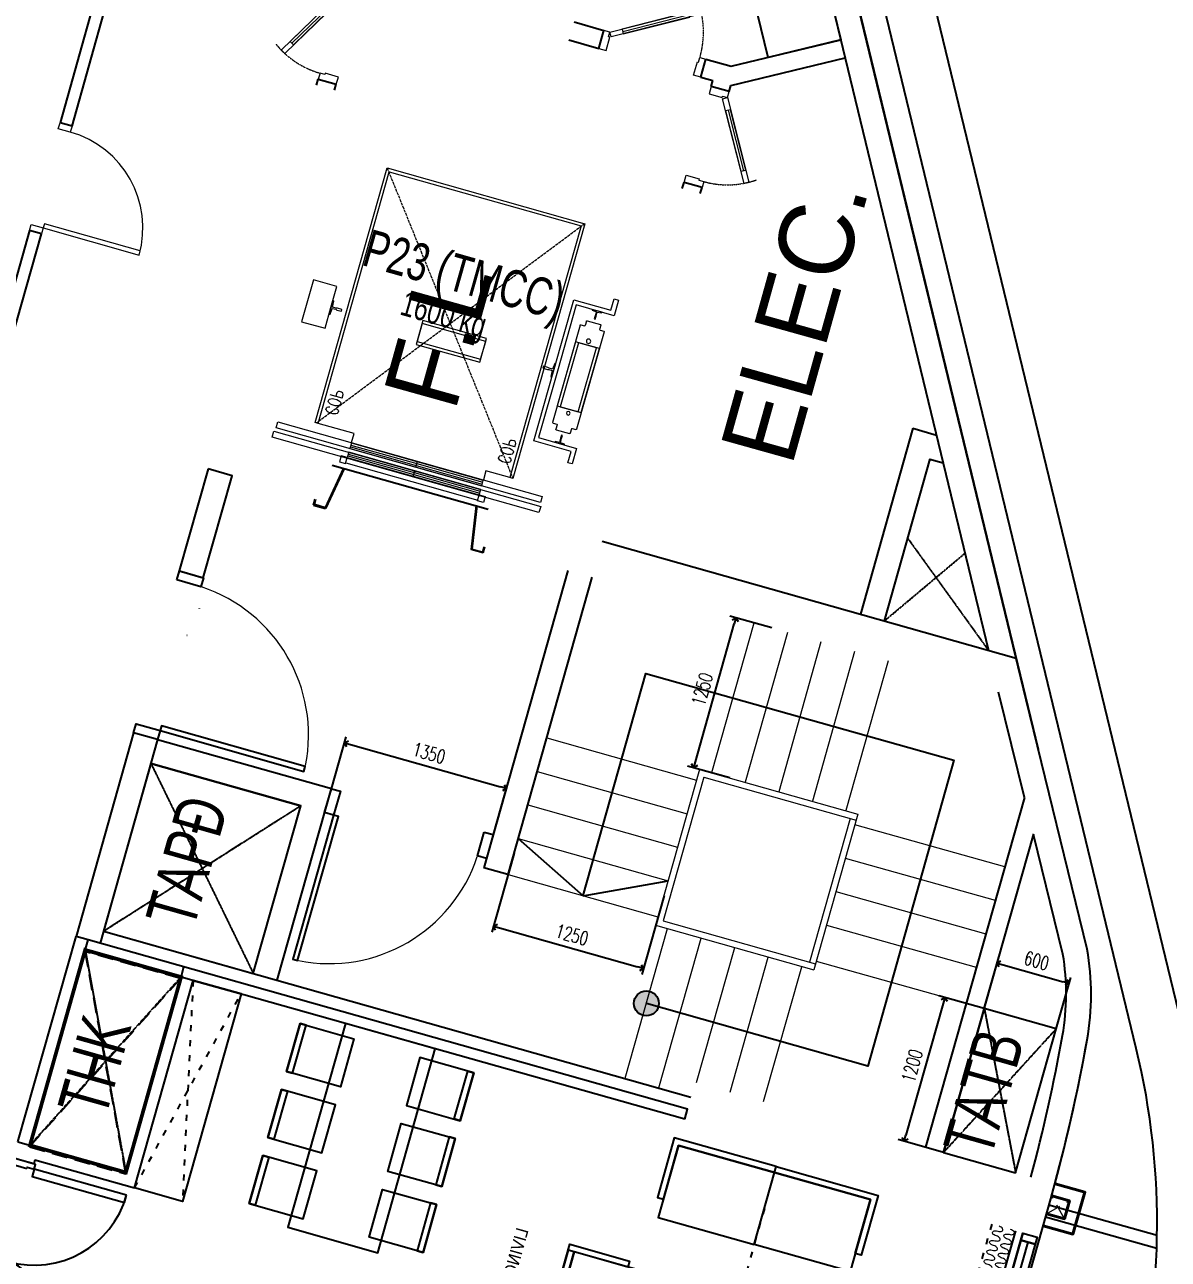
# Model space of a CAD drawing. Header units: millimetres. Extents: x -361679452 to 361242511, y -278557090 to 278849308.
# Drawn here: x -36182 to -27003, y 131631 to 141541 of the extents above; entities that cross this region are included whole.
import ezdxf
from ezdxf.enums import TextEntityAlignment as Align

# ---------------------------------------------------------------- set-up
doc = ezdxf.new("R2010")
doc.units = ezdxf.units.MM
doc.header["$MEASUREMENT"] = 0
for name, pattern in [('ACAD_ISO03W100', [30, 12, -18]), ('HIDDEN', [0.375, 0.25, -0.125]), ('Xref_NT1+NT2_MBDV Cot vach_220729$0$ACAD_ISO02W100', [15, 12, -3]), ('Xref_ST_MBDV Cot vach 30.7.2022$0$HIDDEN', [0.375, 0.25, -0.125])]:
    doc.linetypes.add(name, pattern=pattern)
for name, color, linetype in [('1VinaPVC-Text', 9, 'Continuous'), ('220403_HDN_Penthouse Plan$0$A-_FURN----_E-_N', 251, 'Continuous'), ('A-_FURN----_E-_N', 251, 'Continuous'), ('A-ANNO-ROOM', 50, 'Continuous'), ('A-CORE-OTLN', 160, 'Continuous'), ('A-FLOR-STRS', 1, 'Continuous'), ('A-FLOR-STRS-ARROW', 8, 'Continuous'), ('A-WALL-FNSH', 11, 'Continuous'), ('A-WALL-PATT', 251, 'Continuous'), ('IDEA - dim', 251, 'Continuous'), ('KT-Khuat', 9, 'HIDDEN'), ('KT-Net manh', 139, 'Continuous'), ('KT-Tuong', 1, 'Continuous'), ('Xref_NT1+NT2_MBDV Cot vach_220729$0$ccu12-Thay', 7, 'Continuous'), ('Xref_NT1+NT2_MBDV Cot vach_220729$0$KT-Net manh', 139, 'Continuous'), ('Xref_NT1+NT2_MBDV Cot vach_220729$0$KT-Text', 7, 'Continuous'), ('Xref_ST_MBDV Cot vach 30.7.2022$0$KT-Khuat', 9, 'Xref_ST_MBDV Cot vach 30.7.2022$0$HIDDEN'), ('Xref_ST_MBDV Cot vach 30.7.2022$0$KT-Thay', 7, 'Continuous')]:
    doc.layers.add(name, color=color, linetype=linetype)
for name, color, linetype, lineweight in [('A-DOOR', 1, 'Continuous', 9), ('CIC36 net manh', 8, 'Continuous', 9), ('CUA', 37, 'Continuous', 13), ('KT-lomo nuoc', 3, 'HIDDEN', 5), ('KT-Net cat', 1, 'Continuous', 40), ('KT-Net cua', 87, 'Continuous', 9), ('SPE-MEP-HVAC', 140, 'Continuous', 0), ('Xref_NT1+NT2_MBDV Cot vach_220729$0$KT-Noi that', 36, 'Continuous', 9)]:
    doc.layers.add(name, color=color, linetype=linetype, lineweight=lineweight)
doc.styles.add('220126_HDN_HBA typical plan$0$211210_HDN_HBA_TYPICAL PLAN CORE OPT 1$0$HBA-Text', font='GOTHIC.TTF')
doc.styles.add('Tahoma', font='tahoma.ttf')
doc.styles.add('Xref_NT1+NT2_MBDV Cot vach_220729$0$Arial', font='arial.ttf', dxfattribs={"width": 0.7})
doc.styles.add('Xref_NT1+NT2_MBDV Cot vach_220729$0$ROMANS', font='ROMANS.SHX')
doc.styles.add('Xref_NT1+NT2_MBDV Cot vach_220729$0$xref.N.Cot vach tang N2$0$DIM', font='vnsimli.shx', dxfattribs={"width": 0.7})
doc.dimstyles.new('Xref_NT1+NT2_MBDV Cot vach_220729$0$xref.N.Cot vach tang N2$0$CCU 1-100 A1', dxfattribs={"dimscale": 100, "dimtxt": 2.2, "dimasz": 1, "dimexe": 1, "dimexo": 0, "dimgap": 1, "dimtad": 1, "dimdec": 0, "dimdsep": 46, "dimtxsty": 'Xref_NT1+NT2_MBDV Cot vach_220729$0$xref.N.Cot vach tang N2$0$DIM', "dimblk1": 'Xref_NT1+NT2_MBDV Cot vach_220729$0$xref.N.Cot vach tang N2$0$_ARCHTICK', "dimblk2": 'Xref_NT1+NT2_MBDV Cot vach_220729$0$xref.N.Cot vach tang N2$0$_ARCHTICK', "dimsah": 1, "dimcen": 0, "dimdle": 1, "dimclrd": 256, "dimclre": 256, "dimclrt": 31, "dimadec": 0, "dimazin": 0, "dimtfac": 1, "dimtdec": 0, "dimtix": 1, "dimtmove": 2, "dimatfit": 3, "dimldrblk": 'Xref_NT1+NT2_MBDV Cot vach_220729$0$xref.N.Cot vach tang N2$0$_ARCHTICK', "dimfxl": 8, "dimtolj": 1, "dimarcsym": 0})

# ---------------------------------------------------------------- blocks, each defined once
blk = doc.blocks.new('Xref_NT1+NT2_MBDV Cot vach_220729$0$TMCC')
at = {"layer": 'Xref_NT1+NT2_MBDV Cot vach_220729$0$KT-Noi that', "linetype": 'Continuous', "ltscale": 2}
for p, q in [((-1938.3, -164.7, 0), (-1932.3, -167.2, 0)), ((-1938.3, -247.2, 0), (-1938.3, -164.7, 0)), ((-1932.3, -167.2, 0), (-1930.1, -202.2, 0)), ((-1839.3, -261.4, 0), (-1839.3, -150.6, 0)), ((-1798.8, -146, 0), (-1834.7, -146, 0)), ((-1794.2, -141.4, 0), (-1794.2, -110.6, 0)), ((-978.4, -106, 0), (-1789.6, -106, 0)), ((-1652, -306, 0), (-1652, -106, 0)), ((-1652, -106, 0), (-1118, -106, 0)), ((-1652, -281, 0), (-1652, -131, 0)), ((-1652, -131, 0), (-1118, -131, 0)), ((-1118, -106, 0), (-1118, -306, 0)), ((-1118, -131, 0), (-1118, -281, 0)), ((-973.8, -141.4, 0), (-973.8, -110.6, 0)), ((-933.9, -146, 0), (-969.2, -146, 0)), ((-929.3, -261.4, 0), (-929.3, -150.6, 0)), ((-840, -202.2, 0), (-837.8, -167.2, 0)), ((-837.8, -167.2, 0), (-831.8, -164.7, 0)), ((-831.8, -164.7, 0), (-831.8, -247.2, 0)), ((-2515, -215, 0), (-2515, -2440, 0)), ((-2465, -215, 0), (-2515, -215, 0)), ((-2465, -2440, 0), (-2465, -215, 0)), ((-1932.3, -244.7, 0), (-1938.3, -247.2, 0)), ((-1930.1, -209.7, 0), (-1932.3, -244.7, 0)), ((-1930.1, -202.2, 0), (-1905.4, -202.2, 0)), ((-1905.4, -209.7, 0), (-1930.1, -209.7, 0)), ((-1905.4, -202.2, 0), (-1895.4, -202, 0)), ((-1895.4, -210.5, 0), (-1905.4, -209.7, 0)), ((-1895.4, -202, 0), (-1870, -201.5, 0)), ((-1870, -210.5, 0), (-1895.4, -210.5, 0)), ((-1870, -201.5, 0), (-1870, -210.5, 0)), ((-1798.8, -266, 0), (-1834.7, -266, 0)), ((-1794.2, -301.4, 0), (-1794.2, -270.6, 0)), ((-1118, -281, 0), (-1652, -281, 0)), ((-973.8, -301.4, 0), (-973.8, -270.6, 0)), ((-933.9, -266, 0), (-969.2, -266, 0)), ((-900, -210.5, 0), (-900, -201.5, 0)), ((-900, -201.5, 0), (-874.6, -201.5, 0)), ((-874.6, -210, 0), (-900, -210.5, 0)), ((-874.6, -201.5, 0), (-864.6, -202.2, 0)), ((-864.6, -209.7, 0), (-874.6, -210, 0)), ((-864.6, -202.2, 0), (-840, -202.2, 0)), ((-840, -209.7, 0), (-864.6, -209.7, 0)), ((-837.8, -244.7, 0), (-840, -209.7, 0)), ((-831.8, -247.2, 0), (-837.8, -244.7, 0)), ((-978.4, -306, 0), (-1789.6, -306, 0)), ((-1118, -306, 0), (-1652, -306, 0)), ((-185, -490, 0), (-2310, -490, 0)), ((-2310, -490, 0), (-2310, -515, 0)), ((-1439.5, -419, 0), (-1442, -411, 0)), ((-1442, -411, 0), (-1328, -411, 0)), ((-1390, -423, 0), (-1439.5, -419, 0)), ((-1393, -462, 0), (-1390, -452, 0)), ((-1393, -500, 0), (-1393, -462, 0)), ((-1390, -452, 0), (-1390, -423, 0)), ((-1330.5, -419, 0), (-1380, -423, 0)), ((-1380, -423, 0), (-1380, -452, 0)), ((-1380, -452, 0), (-1377, -462, 0)), ((-1377, -462, 0), (-1377, -500, 0)), ((-1328, -411, 0), (-1330.5, -419, 0)), ((-185, -2140, 0), (-185, -490, 0)), ((-210, -515, 0), (-2310, -515, 0)), ((-2310, -515, 0), (-2310, -715, 0)), ((-1377, -500, 0), (-1393, -500, 0)), ((-210, -2115, 0), (-210, -515, 0)), ((-2510, -665, 0), (-2560, -665, 0)), ((-2560, -665, 0), (-2560, -715, 0)), ((-2510, -715, 0), (-2510, -665, 0)), ((-2560, -715, 0), (-2510, -715, 0)), ((-2555, -1815, 0), (-2555, -715, 0)), ((-2310, -715, 0), (-2385, -715, 0)), ((-1485, -1000, 0), (-1285, -1000, 0)), ((-1485, -1530, 0), (-1485, -1000, 0)), ((-1460, -1000, 0), (-1310, -1000, 0)), ((-1460, -1530, 0), (-1460, -1000, 0)), ((-1310, -1000, 0), (-1310, -1530, 0)), ((-1285, -1000, 0), (-1285, -1530, 0)), ((-1285, -1530, 0), (-1485, -1530, 0)), ((-1310, -1530, 0), (-1460, -1530, 0)), ((-2560, -1865, 0), (-2560, -1815, 0)), ((-2560, -1815, 0), (-2510, -1815, 0)), ((-2510, -1865, 0), (-2560, -1865, 0)), ((-2510, -1815, 0), (-2510, -1865, 0)), ((-2385, -1815, 0), (-2310, -1815, 0)), ((-2310, -1815, 0), (-2310, -2115, 0)), ((-2310, -2115, 0), (-210, -2115, 0)), ((-2310, -2115, 0), (-2310, -2140, 0)), ((-2310, -2140, 0), (-185, -2140, 0)), ((-1393, -2218, 0), (-1393, -2180, 0)), ((-1393, -2180, 0), (-1377, -2180, 0)), ((-1377, -2180, 0), (-1377, -2218, 0)), ((-1442, -2269, 0), (-1439.5, -2261, 0)), ((-1328, -2269, 0), (-1442, -2269, 0)), ((-1439.5, -2261, 0), (-1390, -2257, 0)), ((-1390, -2228, 0), (-1393, -2218, 0)), ((-1390, -2257, 0), (-1390, -2228, 0)), ((-1377, -2218, 0), (-1380, -2228, 0)), ((-1380, -2228, 0), (-1380, -2257, 0)), ((-1380, -2257, 0), (-1330.5, -2261, 0)), ((-1330.5, -2261, 0), (-1328, -2269, 0)), ((-2515, -2440, 0), (-2465, -2440, 0))]:
    blk.add_line(p, q, dxfattribs=at)
at = {"layer": 'Xref_NT1+NT2_MBDV Cot vach_220729$0$KT-Noi that', "linetype": 'Xref_NT1+NT2_MBDV Cot vach_220729$0$ACAD_ISO02W100', "ltscale": 2}
for p, q in [((-185, -490, 0), (-2310, -2127.5, 0)), ((-185, -2140, 0), (-2310, -490, 0))]:
    blk.add_line(p, q, dxfattribs=at)
at = {"layer": 'Xref_NT1+NT2_MBDV Cot vach_220729$0$KT-Noi that', "linetype": 'Continuous', "ltscale": 2, "elevation": 0}
for points in [[(-1385, -411), (-796.8, -411), (-796.8, -100), (-701.8, -100), (-701.8, -65), (-831.8, -65), (-831.8, -381), (-1385, -381), (-1938.3, -381), (-1938.3, -65), (-2068.3, -65), (-2068.3, -100), (-1973.3, -100), (-1973.3, -411), (-1385, -411)], [(-2385, -2430), (-2385, -225), (-2435, -225), (-2435, -2430)], [(-2510, -715), (-2465, -715), (-2465, -1265), (-2510, -1265)], [(-2435, -715), (-2390, -715), (-2390, -1265), (-2435, -1265)], [(-2510, -1265), (-2465, -1265), (-2465, -1815), (-2510, -1815)], [(-2435, -1265), (-2390, -1265), (-2390, -1815), (-2435, -1815)], [(-1385, -2269), (-1210, -2269), (-1210, -2465), (-1385, -2465), (-1560, -2465), (-1560, -2269), (-1385, -2269)]]:
    blk.add_lwpolyline(points, close=True, dxfattribs=at)
for points in [[(-2495, -1265), (-2495, -715)], [(-2480, -1265), (-2480, -715)], [(-2420, -1265), (-2420, -715)], [(-2405, -1265), (-2405, -715)], [(-2495, -1815), (-2495, -1265)], [(-2480, -1815), (-2480, -1265)], [(-2420, -1815), (-2420, -1265)], [(-2405, -1815), (-2405, -1265)]]:
    blk.add_lwpolyline(points, dxfattribs=at)
at = {"layer": 'Xref_NT1+NT2_MBDV Cot vach_220729$0$KT-Noi that', "linetype": 'Continuous', "ltscale": 2}
for centre, radius in [((-1685, -206, 0), 14.5), ((-1085, -206, 0), 17.5)]:
    blk.add_circle(centre, radius, dxfattribs=at)
for centre, start, end in [((-1834.7, -150.6, 0), 90, 180), ((-1798.8, -141.4, 0), 270, 0), ((-1789.6, -110.6, 0), 90, 180), ((-978.4, -110.6, 0), 0, 90), ((-969.2, -141.4, 0), 180, 270), ((-933.9, -150.6, 0), 0, 90), ((-1834.7, -261.4, 0), 180, 270), ((-1798.8, -270.6, 0), 0, 90), ((-969.2, -270.6, 0), 90, 180), ((-933.9, -261.4, 0), 270, 0), ((-1789.6, -301.4, 0), 180, 270), ((-978.4, -301.4, 0), 270, 0)]:
    blk.add_arc(centre, 4.61, start, end, dxfattribs=at)
at = {"layer": 'Xref_NT1+NT2_MBDV Cot vach_220729$0$KT-Noi that', "linetype": 'Continuous', "ltscale": 2, "style": 'Xref_NT1+NT2_MBDV Cot vach_220729$0$ROMANS', "width": 0.75}
for p in [(-2110, -595, 0), (-2110, -2035, 0)]:
    blk.add_text('COP', height=100, dxfattribs=at).set_placement(p, align=Align.MIDDLE)
blk = doc.blocks.new('*U57')
for points in [[(397, -484), (464, -466), (394, -466)], [(483, -399), (465, -396), (464, -466)]]:
    blk.add_hatch(color=256).paths.add_polyline_path(points)
blk.add_line((464, -466), (417, -419))
for points in [[(397, -484), (464, -466), (394, -466)], [(483, -399), (465, -396), (464, -466)]]:
    blk.add_lwpolyline(points, close=True)
for centre in [(17, -17), (86, -88), (155, -157), (225, -227), (294, -297), (364, -367)]:
    blk.add_ellipse(centre, major_axis=(34.5, 32), ratio=0.523888, start_param=4.73172, end_param=7.873313)
at = {"extrusion": (0, 0, -1)}
for centre in [(52, -52), (121, -123), (190, -192), (260, -262), (329, -332), (399, -402)]:
    blk.add_ellipse(centre, major_axis=(-32.1, -34.4), ratio=0.523888, start_param=4.73172, end_param=7.873313, dxfattribs=at)
blk = doc.blocks.new('*U53')
at = {"linetype": 'Continuous'}
for points in [[(-375, -850), (375, -850), (375, 850), (-375, 850)], [(-725, 750), (-275, 750), (-275, 350), (-725, 350)], [(-725, 350), (-675, 350), (-675, 750), (-725, 750)], [(725, 750), (275, 750), (275, 350), (725, 350)], [(725, 350), (675, 350), (675, 750), (725, 750)], [(-725, 200), (-275, 200), (-275, -200), (-725, -200)], [(-725, -200), (-675, -200), (-675, 200), (-725, 200)], [(725, 200), (275, 200), (275, -200), (725, -200)], [(725, -200), (675, -200), (675, 200), (725, 200)], [(-725, -750), (-275, -750), (-275, -350), (-725, -350)], [(-725, -350), (-675, -350), (-675, -750), (-725, -750)], [(725, -750), (275, -750), (275, -350), (725, -350)], [(725, -350), (675, -350), (675, -750), (725, -750)]]:
    blk.add_lwpolyline(points, close=True, dxfattribs=at)
blk = doc.blocks.new('dc')
for points in [[(-1100, -40), (-1110, -40), (-1110, -100), (-1150, -100), (-1150, 100), (-1100, 100)], [(-50, -40), (-40, -40), (-40, -100), (0, -100), (0, 100), (-50, 100)], [(-1110, -400), (-1110, -100), (-1050, -100), (-1050, -400)], [(-40, -870), (-40, -100), (-100, -100), (-100, -870)]]:
    blk.add_lwpolyline(points, close=True)
for centre, radius, start, end in [((-1110, -100), 300, 270, 0), ((-40, -100), 770, 180, 270)]:
    blk.add_arc(centre, radius, start, end)
blk = doc.blocks.new('27')
blk.add_line((0, 100), (0, 0))
blk.add_lwpolyline([(85, 5100), (0, 5100), (0, 100)])
at = {"color": 6, "const_width": 30}
blk.add_lwpolyline([(85, 900), (1715, 900), (1715, 100), (85, 100)], close=True, dxfattribs=at)
at = {"layer": 'A-_FURN----_E-_N'}
blk.add_line((85, 1400), (85, 1000), dxfattribs=at)
at = {"layer": 'A-_FURN----_E-_N', "linetype": 'Continuous'}
for points in [[(748, 6710), (300, 6710), (300, 5910), (250, 5910), (250, 6760), (748, 6760)], [(300, 6710), (900, 6710), (900, 5910), (300, 5910)], [(748, 5110), (300, 5110), (300, 5910), (250, 5910), (250, 5060), (748, 5060)], [(300, 5110), (900, 5110), (900, 5910), (300, 5910)], [(2050, 4536.3), (2050, 5136.3), (1350, 5136.3), (1350, 4536.3)], [(1350, 4984.3), (1350, 4536.3), (2050, 4536.3), (2050, 4486.3), (1300, 4486.3), (1300, 4984.3)], [(2050, 4984.3), (2050, 4536.3), (1350, 4536.3), (1350, 4486.3), (2100, 4486.3), (2100, 4984.3)]]:
    blk.add_lwpolyline(points, close=True, dxfattribs=at)
at = {"layer": 'A-WALL-FNSH', "color": 5}
for points in [[(285, 8080), (285, 7960), (225, 7960), (225, 8080)], [(2990, 7960), (285, 7960), (285, 8080), (2990, 8080)], [(1650, 8020), (285, 8020), (285, 8080), (1650, 8080)]]:
    blk.add_lwpolyline(points, close=True, dxfattribs=at)
blk.add_lwpolyline([(225, 7960), (2990, 7960)], dxfattribs=at)
at = {"layer": 'IDEA - dim'}
for p, q in [((8475, 8100), (225, 8100)), ((3050, 7900), (225, 7900))]:
    blk.add_line(p, q, dxfattribs=at)
blk.add_lwpolyline([(1815, 1000), (85, 1000), (85, 1400), (1815, 1400)], close=True, dxfattribs=at)
at = {"layer": 'KT-Khuat', "ltscale": 5}
for p, q in [((85, 100), (1715, 900)), ((1715, 100), (85, 900))]:
    blk.add_line(p, q, dxfattribs=at)
at = {"layer": 'KT-Net manh', "linetype": 'ACAD_ISO03W100', "ltscale": 4}
for p, q in [((225, 7700), (3050, 7700)), ((600, 5910), (3050, 5910)), ((85, 1000), (1815, 1400)), ((1815, 1000), (85, 1400))]:
    blk.add_line(p, q, dxfattribs=at)
at = {"layer": 'KT-Tuong'}
for p, q in [((85, 5100), (85, 900)), ((85, 900), (0, 900)), ((1715, 900), (85, 900)), ((1715, 0), (1715, 900)), ((1715, 100), (0, 100)), ((1815, 170), (1850, 170)), ((1850, 170), (1850, 0)), ((1715, 0), (0, 0))]:
    blk.add_line(p, q, dxfattribs=at)
for points in [[(1815, 170), (1815, 1000), (85, 1000)], [(0, 100), (0, 0)]]:
    blk.add_lwpolyline(points, dxfattribs=at)
at = {"layer": 'A-_FURN----_E-_N', "linetype": 'Continuous', "rotation": 270}
blk.add_blockref('*U53', (935, 2645), dxfattribs=at)
at = {"layer": 'A-_FURN----_E-_N', "rotation": 179.9999999999999}
blk.add_blockref('dc', (1850, 85), dxfattribs=at)
at = {"layer": 'CIC36 net manh', "color": 8, "xscale": 0.8100000000112605, "yscale": 0.8100000000112605, "zscale": 0.8100000000112605, "rotation": 45.123201203973}
for p in [(225.5, 7856.3), (225.7, 7761.3)]:
    blk.add_blockref('*U57', p, dxfattribs=at)
at = {"layer": '1VinaPVC-Text', "style": 'Tahoma', "text_generation_flag": 4}
blk.add_text('LIVING ROOM', height=100, dxfattribs=at).set_placement((1280.2, 4137.1))
blk = doc.blocks.new('29')
at = {"layer": 'KT-Tuong'}
for p, q in [((5350, 9600), (5350, 9500)), ((6250, 9600), (6250, 9500))]:
    blk.add_line(p, q, dxfattribs=at)
for points in [[(5350, 9600), (4340, 9600), (4340, 9500), (5350, 9500)], [(6250, 9500), (7260, 9500), (7260, 9600), (6250, 9600)]]:
    blk.add_lwpolyline(points, dxfattribs=at)
blk = doc.blocks.new('D--1350')
at = {"color": 8}
blk.add_arc((12617673.6, 597359.5, 0), 1253.7, 168.77539, 251.68586, dxfattribs=at)
at = {"layer": 'A-FLOR-STRS', "elevation": 0}
for points in [[(12617611.2, 597322.5), (12616456.7, 597649.9), (12616445.8, 597611.4), (12617600.3, 597284)], [(12617824, 597340.1), (12617803.6, 597268), (12617611.2, 597322.5), (12617631.6, 597394.7)], [(12617476.2, 596113.5), (12617455.8, 596041.3), (12617263.4, 596095.9), (12617283.8, 596168)]]:
    blk.add_lwpolyline(points, close=True, dxfattribs=at)
blk = doc.blocks.new('Xref_NT1+NT2_MBDV Cot vach_220729$0$xref.N.Cot vach tang N2$0$_Open90')
at = {"color": 0, "linetype": 'ByBlock', "lineweight": -2}
for p, q in [((0, 0), (-1, 0)), ((-0.5, 0.5), (0, 0)), ((0, 0), (-0.5, -0.5))]:
    blk.add_line(p, q, dxfattribs=at)
blk = doc.blocks.new('*D130')
at = {"layer": 'Defpoints', "color": 5, "transparency": 16777216}
for p, q in [((-3467.5, -31378.3), (-3647, -32013)), ((-2264.7, -31718.4), (-2444.2, -32353.1)), ((-3585.3, -31978.5), (-2478.7, -32291.4))]:
    blk.add_line(p, q, dxfattribs=at)
at = {"layer": 'Defpoints', "color": 0, "transparency": 16777216}
for p in [(-3467.5, -31378.3, 0), (-2264.7, -31718.4, 0), (-2430.6, -32305)]:
    blk.add_point(p, dxfattribs=at)
at = {"layer": 'Defpoints', "color": 5, "transparency": 16777216, "xscale": 49.99999999999999, "yscale": 49.99999999999999, "zscale": 49.99999999999999}
for p, rotation in [((-3633.4, -31964.9), 164.2098186843112), ((-2430.6, -32305), 344.2098186843112)]:
    blk.add_blockref('Xref_NT1+NT2_MBDV Cot vach_220729$0$xref.N.Cot vach tang N2$0$_Open90', p, dxfattribs=dict(at, rotation=rotation))
at = {"layer": 'Defpoints', "color": 5, "transparency": 16777216, "insert": (-3003.4, -32033.9), "char_height": 110, "attachment_point": 5, "rotation": 344.20982, "style": 'Xref_NT1+NT2_MBDV Cot vach_220729$0$xref.N.Cot vach tang N2$0$DIM'}
blk.add_mtext('\\A1;1250', dxfattribs=at)
blk = doc.blocks.new('Xref_NT1+NT2_MBDV Cot vach_220729$0$xref.N.Cot vach tang N2$0$_ARCHTICK')
at = {"color": 0, "linetype": 'ByBlock', "const_width": 0.15}
blk.add_lwpolyline([(-0.5, -0.5), (0.5, 0.5)], dxfattribs=at)
blk = doc.blocks.new('*D131')
at = {"layer": 'Defpoints', "color": 5, "transparency": 16777216}
for p, q in [((-1399.2, -29570.9), (-1736.3, -29476)), ((-2013.4, -30644.6), (-1701.7, -29537.7)), ((-1738, -30774.1), (-2075.1, -30679.2))]:
    blk.add_line(p, q, dxfattribs=at)
at = {"layer": 'Defpoints', "color": 0, "transparency": 16777216}
for p in [(-1688.1, -29489.6), (-1399.2, -29570.9, 0), (-1738, -30774.1, 0)]:
    blk.add_point(p, dxfattribs=at)
at = {"layer": 'Defpoints', "color": 5, "transparency": 16777216, "xscale": 50.00000000000001, "yscale": 50.00000000000001, "zscale": 50.00000000000001}
for p, rotation in [((-1688.1, -29489.6), 74.27272489195731), ((-2026.9, -30692.8), 254.2727248919573)]:
    blk.add_blockref('Xref_NT1+NT2_MBDV Cot vach_220729$0$xref.N.Cot vach tang N2$0$_Open90', p, dxfattribs=dict(at, rotation=rotation))
at = {"layer": 'Defpoints', "color": 5, "transparency": 16777216, "insert": (-1958.6, -30062.7), "char_height": 110, "attachment_point": 5, "rotation": 74.27272, "style": 'Xref_NT1+NT2_MBDV Cot vach_220729$0$xref.N.Cot vach tang N2$0$DIM'}
blk.add_mtext('\\A1;1250', dxfattribs=at)
blk = doc.blocks.new('*D132')
at = {"layer": 'Defpoints', "color": 5, "transparency": 16777216}
for p, q in [((-4933, -30861.3), (-4815.5, -30445.2)), ((-4781, -30506.9), (-3578, -30846.3)), ((-3633.7, -31228), (-3516.3, -30811.8))]:
    blk.add_line(p, q, dxfattribs=at)
at = {"layer": 'Defpoints', "color": 0, "transparency": 16777216}
for p in [(-4933, -30861.3, 0), (-3529.9, -30859.9), (-3633.7, -31228, 0)]:
    blk.add_point(p, dxfattribs=at)
at = {"layer": 'Defpoints', "color": 5, "transparency": 16777216, "xscale": 50, "yscale": 50, "zscale": 50}
for p, rotation in [((-4829.1, -30493.3), 164.2424887571415), ((-3529.9, -30859.9), 344.2424887571415)]:
    blk.add_blockref('Xref_NT1+NT2_MBDV Cot vach_220729$0$xref.N.Cot vach tang N2$0$_Open90', p, dxfattribs=dict(at, rotation=rotation))
at = {"layer": 'Defpoints', "color": 5, "transparency": 16777216, "insert": (-4151, -30575.6), "char_height": 110, "attachment_point": 5, "rotation": 344.24249, "style": 'Xref_NT1+NT2_MBDV Cot vach_220729$0$xref.N.Cot vach tang N2$0$DIM'}
blk.add_mtext('\\A1;1350', dxfattribs=at)
blk = doc.blocks.new('*D133')
at = {"layer": 'Defpoints', "color": 5, "transparency": 16777216}
for p, q in [((305.7, -32625.4), (422.2, -32213)), ((456.7, -32274.7), (937.9, -32410.7)), ((883.1, -32788.5), (999.6, -32376.1))]:
    blk.add_line(p, q, dxfattribs=at)
at = {"layer": 'Defpoints', "color": 0, "transparency": 16777216}
for p in [(986, -32424.3), (305.7, -32625.4, 0), (883.1, -32788.5, 0)]:
    blk.add_point(p, dxfattribs=at)
at = {"layer": 'Defpoints', "color": 5, "transparency": 16777216, "xscale": 50, "yscale": 50, "zscale": 50}
for p, rotation in [((408.6, -32261.1), 164.2213386614077), ((986, -32424.3), 344.2213386614078)]:
    blk.add_blockref('Xref_NT1+NT2_MBDV Cot vach_220729$0$xref.N.Cot vach tang N2$0$_Open90', p, dxfattribs=dict(at, rotation=rotation))
at = {"layer": 'Defpoints', "color": 5, "transparency": 16777216, "insert": (725.9, -32241.6), "char_height": 110, "attachment_point": 5, "rotation": 344.22134, "style": 'Xref_NT1+NT2_MBDV Cot vach_220729$0$xref.N.Cot vach tang N2$0$DIM'}
blk.add_mtext('\\A1;600', dxfattribs=at)
blk = doc.blocks.new('*D134')
at = {"layer": 'Defpoints', "color": 5, "transparency": 16777216}
for p, q in [((-23.8, -32584.2), (-322.9, -33642.8)), ((305.7, -32625.4), (-58.3, -32522.5)), ((-20.6, -33780.2), (-384.6, -33677.3))]:
    blk.add_line(p, q, dxfattribs=at)
at = {"layer": 'Defpoints', "color": 0, "transparency": 16777216}
for p in [(305.7, -32625.4), (-336.5, -33690.9), (-20.6, -33780.2)]:
    blk.add_point(p, dxfattribs=at)
at = {"layer": 'Defpoints', "color": 5, "transparency": 16777216, "xscale": 50, "yscale": 50, "zscale": 50}
for p, rotation in [((-10.2, -32536.1), 74.22122763655055), ((-336.5, -33690.9), 254.2212276365506)]:
    blk.add_blockref('Xref_NT1+NT2_MBDV Cot vach_220729$0$xref.N.Cot vach tang N2$0$_Open90', p, dxfattribs=dict(at, rotation=rotation))
at = {"layer": 'Defpoints', "color": 5, "transparency": 16777216, "insert": (-274.4, -33085), "char_height": 110, "attachment_point": 5, "rotation": 74.22123, "style": 'Xref_NT1+NT2_MBDV Cot vach_220729$0$xref.N.Cot vach tang N2$0$DIM'}
blk.add_mtext('\\A1;1200', dxfattribs=at)
blk = doc.blocks.new('*U125')
blk.add_line((-146.6, -32.7), (-622.9, -307.7))
for points in [[(-850, 150), (-790, 150), (-790, 40), (-800, 40), (-800, 0), (-850, 0)], [(0, 150), (-60, 150), (-60, 40), (-50, 40), (-50, 0), (0, 0)], [(-50, 0), (-699.5, -375), (-719.5, -340.4), (-70, 34.6)], [(-136.6, -50), (-156.6, -15.4), (-632.9, -290.4), (-612.9, -325)]]:
    blk.add_lwpolyline(points, close=True)
at = {"linetype": 'HIDDEN'}
blk.add_arc((-50, 0), 750, 180, 215.04953, dxfattribs=at)
blk = doc.blocks.new('*U126')
blk.add_line((-146.6, 32.7), (-579.6, 282.7))
for points in [[(-50, 0), (-656.2, 350), (-676.2, 315.4), (-70, -34.6)], [(-136.6, 50), (-156.6, 15.4), (-589.6, 265.4), (-569.6, 300)], [(-800, -150), (-740, -150), (-740, -40), (-750, -40), (-750, 0), (-800, 0)], [(0, -150), (-60, -150), (-60, -40), (-50, -40), (-50, 0), (0, 0)]]:
    blk.add_lwpolyline(points, close=True)
at = {"linetype": 'HIDDEN'}
blk.add_arc((-50, 0), 700, 144.95047, 180, dxfattribs=at)
blk = doc.blocks.new('*U124')
blk.add_line((-146.6, -32.7), (-579.6, -282.7))
for points in [[(-800, 150), (-740, 150), (-740, 40), (-750, 40), (-750, 0), (-800, 0)], [(0, 150), (-60, 150), (-60, 40), (-50, 40), (-50, 0), (0, 0)], [(-50, 0), (-656.2, -350), (-676.2, -315.4), (-70, 34.6)], [(-136.6, -50), (-156.6, -15.4), (-589.6, -265.4), (-569.6, -300)]]:
    blk.add_lwpolyline(points, close=True)
at = {"linetype": 'HIDDEN'}
blk.add_arc((-50, 0), 700, 180, 215.04953, dxfattribs=at)
blk = doc.blocks.new('A$C21AF0CCA')
at = {"layer": 'A-ANNO-ROOM', "insert": (1197.6, 814.7), "char_height": 600, "attachment_point": 2, "rotation": 0.10543, "style": '220126_HDN_HBA typical plan$0$211210_HDN_HBA_TYPICAL PLAN CORE OPT 1$0$HBA-Text'}
blk.add_mtext_dynamic_manual_height_columns('1-BR+', width=722857412.874, gutter_width=9765.6, heights=[0], dxfattribs=at)
blk = doc.blocks.new('*U193')
at = {"layer": 'KT-lomo nuoc', "ltscale": 500}
for p, q in [((67.4, -134), (-134, -67.4)), ((-66.7, -201.4), (0, 0))]:
    blk.add_line(p, q, dxfattribs=at)
blk.add_lwpolyline([(67.4, -134), (-66.7, -201.4), (-134, -67.4), (0, 0)], close=True, dxfattribs=at)
blk = doc.blocks.new('CTN TB 33-35')
at = {"layer": 'KT-Net cat', "elevation": 0}
for points in [[(-5690, -20135.8), (-5449.8, -20203.7), (-5354.6, -19866.9), (-5593.6, -19799.3)], [(-5662.8, -20039.6), (-5518.9, -20080.3), (-5478.1, -19935.9), (-5620.8, -19895.6)]]:
    blk.add_lwpolyline(points, dxfattribs=at)
at = {"layer": 'KT-lomo nuoc', "linetype": 'HIDDEN', "xscale": -0.9999999999999997, "rotation": 10.8976534755902}
blk.add_blockref('*U193', (-5622.4, -19895.1, 0), dxfattribs=at)
blk = doc.blocks.new('*U223')
at = {"linetype": 'HIDDEN', "ltscale": 500}
for p, q in [((1400, -1250), (0, 0)), ((1400, 0), (0, -1250))]:
    blk.add_line(p, q, dxfattribs=at)
blk.add_lwpolyline([(1400, 0), (1400, -1250), (0, -1250), (0, 0)], close=True, dxfattribs=at)
blk = doc.blocks.new('*U219')
at = {"linetype": 'HIDDEN', "ltscale": 500}
for p, q in [((1630, -800), (0, 0)), ((1630, 0), (0, -800))]:
    blk.add_line(p, q, dxfattribs=at)
blk.add_lwpolyline([(1630, 0), (1630, -800), (0, -800), (0, 0)], close=True, dxfattribs=at)
blk = doc.blocks.new('*U220')
at = {"linetype": 'HIDDEN', "ltscale": 500}
for p, q in [((1200, -600), (0, 0)), ((1200, 0), (0, -600))]:
    blk.add_line(p, q, dxfattribs=at)
blk.add_lwpolyline([(1200, 0), (1200, -600), (0, -600), (0, 0)], close=True, dxfattribs=at)
blk = doc.blocks.new('trucktnuoctang36')
at = {"layer": 'SPE-MEP-HVAC', "linetype": 'HIDDEN', "ltscale": 1000, "xscale": -1, "rotation": 254.2212213649985}
for name, p in [('*U223', (54737.8, 33547.7, 0)), ('*U219', (53710.9, 31936.1, 0)), ('*U220', (60855.8, 31949.2, 0))]:
    blk.add_blockref(name, p, dxfattribs=at)
blk = doc.blocks.new('A$C300D0CFC')
at = {"layer": 'A-WALL-PATT', "transparency": 33554618}
h = blk.add_hatch(color=256, dxfattribs=at)
h.dxf.hatch_style = 1
edge = h.paths.add_edge_path()
edge.add_arc((-2406.2, -32584.9), 100, 0, 360)
at = {"layer": '220403_HDN_Penthouse Plan$0$A-_FURN----_E-_N', "extrusion": (-1.55201e-05, -8.32839e-06, 1), "elevation": 0.2}
blk.add_lwpolyline([(-846.9, -24850.1), (-1430.1, -24991.4), (-1571.3, -24408.2), (-988.1, -24267)], close=True, dxfattribs=at)
at = {"layer": 'A-CORE-OTLN'}
for p, q in [((-2533.7, -17034.3, 0), (737.8, -30544.7, 0)), ((-2646.3, -17419.3, 0), (339.9, -29751.4, 0)), ((-2762.1, -28874.8), (560.8, -29813.8)), ((-3036.2, -29109.2), (-3710.4, -31495.1)), ((-2843.7, -29163.5), (-3517.9, -31549.4)), ((-5996.5, -29415.9, 0), (-5995.5, -29416.2, 0)), ((-6521.9, -30412.3, 0), (-6983.6, -32046.4)), ((-6329.4, -30466.7, 0), (-6791.2, -32100.8)), ((-6329, -30465.1, 0), (-4933.6, -30859.4, 0)), ((-6383.4, -30657.6, 0), (-5180.5, -30997.5, 0)), ((-5368.7, -32399.3, 0), (-4933.6, -30859.4, 0)), ((-5561.1, -32344.7, 0), (-5180.5, -30997.5, 0)), ((-3517.9, -31549.4, 0), (-3710.4, -31495.1, 0))]:
    blk.add_line(p, q, dxfattribs=at)
at = {"layer": 'A-CORE-OTLN', "extrusion": (-1.34554e-06, -1.62929e-06, 1)}
for p, q in [((-6094, -29629.6, 0), (-6093, -29629.9, 0)), ((-3656.2, -31303.2, 0), (-3657.7, -31308.7, 0)), ((-6764.1, -32005, 0), (-2048.7, -33337.4, 0))]:
    blk.add_line(p, q, dxfattribs=at)
at = {"layer": 'A-CORE-OTLN', "extrusion": (-1.34554e-06, -1.62929e-06, 1), "elevation": 0.1}
for points in [[(-5923.4, -28294.4), (-6155.2, -29112.9), (-5962.7, -29167.3), (-5731.2, -28348.8)], [(-6383.4, -30657.6), (-6764.1, -32005), (-5561.1, -32344.7), (-5180.5, -30997.5)]]:
    blk.add_lwpolyline(points, close=True, dxfattribs=at)
at = {"layer": 'A-CORE-OTLN', "elevation": 0}
for points in [[(628.1, -30932.7), (420.6, -30085.9)], [(738.4, -30542.5), (737.8, -30544.7)], [(628.1, -30932.7), (-165, -33739.4)], [(-20.6, -33780.2), (702.1, -31222.7)]]:
    blk.add_lwpolyline(points, dxfattribs=at)
for points in [[(871.6, -34032.4, 0.022333), (1130.4, -32876.3, 0.086894), (1132.2, -32149.5), (641.8, -30148.5)], [(678.6, -33980, 0.022333), (933.5, -32841.4, 0.085999), (936.2, -32190.2), (700.5, -31228.2)]]:
    blk.add_lwpolyline(points, format="xyb", dxfattribs=at)
at = {"layer": 'A-DOOR', "extrusion": (-1.34554e-06, -1.62929e-06, 1)}
for p, q in [((-1544, -29531.7, 0), (-1882.5, -30733.7, 0)), ((-1274.5, -29607.6, 0), (-1613, -30809.6, 0)), ((-1005, -29683.5, 0), (-1343.5, -30885.5, 0)), ((-735.5, -29759.4, 0), (-1074, -30961.4, 0)), ((-465.9, -29835.3, 0), (-804.4, -31037.3, 0)), ((-3206.2, -30452.9, 0), (-2003.2, -30792.8, 0)), ((-1978.8, -30706.6, 0), (-2332.1, -31956.8, 0)), ((-1978.8, -30706.6, 0), (-708.5, -31065.6, 0)), ((-3282.3, -30722.3, 0), (-2079.3, -31062.3, 0)), ((-1944.3, -30768.3, 0), (-2270.4, -31922.3, 0)), ((-1944.3, -30768.3, 0), (-721.7, -31112.5, 0)), ((-3358.4, -30991.8, 0), (-2155.4, -31331.7, 0)), ((-3434.6, -31261.2, 0), (-2231.6, -31601.2, 0)), ((-3516.1, -31549.9, 0), (-2313.2, -31889.9, 0)), ((-2332.1, -31956.8, 0), (-1061.7, -32315.8, 0)), ((-2270.4, -31922.3, 0), (-1048.1, -32267.7, 0))]:
    blk.add_line(p, q, dxfattribs=at)
at = {"layer": 'A-DOOR', "extrusion": (2.93853e-07, -2.09254e-06, 1)}
for p, q in [((-770.2, -31100, 0), (-1096.3, -32254.1, 0)), ((-708.5, -31065.6, 0), (-1061.7, -32315.8, 0))]:
    blk.add_line(p, q, dxfattribs=at)
at = {"layer": 'A-DOOR', "extrusion": (2.97615e-07, -2.09201e-06, 1)}
for p, q in [((471.1, -31488.4, 0), (-732.5, -31150.7, 0)), ((395.4, -31758, 0), (-808.2, -31420.3, 0)), ((319.8, -32027.6, 0), (-883.8, -31689.9, 0)), ((244.1, -32297.2, 0), (-959.5, -31959.4, 0)), ((163.1, -32586, 0), (-1040.5, -32248.3, 0))]:
    blk.add_line(p, q, dxfattribs=at)
at = {"layer": 'A-DOOR', "extrusion": (-2.93853e-07, 2.09254e-06, 1)}
for p, q in [((-2576.5, -33185.6, 0), (-2235.8, -31984.1, 0)), ((-2307.1, -33261.9, 0), (-1966.5, -32060.5, 0)), ((-2004.1, -33219.7, 0), (-1697.1, -32136.9, 0)), ((-1734.6, -33295.8, 0), (-1427.7, -32213.3, 0)), ((-1465.2, -33372, 0), (-1158.3, -32289.7, 0))]:
    blk.add_line(p, q, dxfattribs=at)
at = {"layer": 'A-FLOR-STRS-ARROW'}
for p, q in [((-3434.6, -31261.2, 0), (-2914.7, -31719.9, 0)), ((-2914.7, -31719.9, 0), (-2231.6, -31601.2, 0))]:
    blk.add_line(p, q, dxfattribs=at)
at = {"layer": 'A-FLOR-STRS-ARROW', "elevation": 0}
blk.add_lwpolyline([(-2914.6, -31719.7), (-2412, -29935.7), (62, -30632.7), (-628.1, -33087.3), (-2406.2, -32584.9)], dxfattribs=at)
at = {"layer": 'A-FLOR-STRS-ARROW'}
blk.add_circle((-2406.2, -32584.9, 0), 100, dxfattribs=at)
at = {"layer": 'KT-Tuong'}
for p, q in [((-2987.2, -24706.6), (-2746.6, -24774.6)), ((-3027.9, -24850.9), (-2787.4, -24918.9)), ((-2787.4, -24918.9), (-2746.6, -24774.6)), ((-1725.9, -25063), (-846.9, -24850.1)), ((-1969.4, -25150.1), (-1928.6, -25005.7)), ((-1928.6, -25005.7), (-1725.9, -25063)), ((-1728.8, -25218), (-811.6, -24995.9)), ((-5053, -25214), (-5039.4, -25165.8)), ((-5039.4, -25165.8), (-4895, -25206.6)), ((-1969.4, -25150.1), (-1873.2, -25177.2)), ((-4908.6, -25254.8), (-4895, -25206.6)), ((-1886.8, -25225.4), (-1873.2, -25177.2)), ((-1742.4, -25266.1), (-1886.8, -25225.4)), ((-1742.4, -25266.1), (-1728.8, -25218)), ((-2117.9, -26043.3), (-2104.3, -25995.2)), ((-1960, -26036), (-2104.3, -25995.2)), ((-1973.5, -26084.1), (-1960, -26036)), ((-269.1, -27968.6), (-78.8, -28022.4)), ((-130.8, -28215.5), (-24.7, -28245.5))]:
    blk.add_line(p, q, dxfattribs=at)
at = {"layer": 'KT-Tuong', "extrusion": (-1.34554e-06, -1.62929e-06, 1)}
for p, q in [((-269.1, -27968.6, -0.1), (-689.2, -29460.6, -0.1)), ((-130.4, -28213.9, -0.1), (-496.7, -29515, -0.1))]:
    blk.add_line(p, q, dxfattribs=at)
at = {"layer": 'Xref_ST_MBDV Cot vach 30.7.2022$0$KT-Khuat', "linetype": 'Xref_ST_MBDV Cot vach 30.7.2022$0$HIDDEN', "ltscale": 5}
for p, q in [((-309.6, -28850.5, 0), (340.2, -29752.4, 0)), ((-496.7, -29515, -0.1), (152.1, -28970, 0)), ((305.7, -32625.4, 0), (556.8, -33943.3, 0)), ((-20.6, -33780.2, 0), (883.1, -32788.5, 0))]:
    blk.add_line(p, q, dxfattribs=at)
at = {"layer": 'Xref_ST_MBDV Cot vach 30.7.2022$0$KT-Khuat', "linetype": 'Xref_ST_MBDV Cot vach 30.7.2022$0$HIDDEN', "ltscale": 5, "extrusion": (-1.34554e-06, -1.62929e-06, 1)}
for p, q in [((-6383.4, -30657.6, 0), (-5561.1, -32344.7, 0)), ((-6764.1, -32005, 0), (-5180.5, -30997.5, 0))]:
    blk.add_line(p, q, dxfattribs=at)
at = {"layer": 'Xref_ST_MBDV Cot vach 30.7.2022$0$KT-Thay', "elevation": 0}
blk.add_lwpolyline([(556.8, -33943.3), (883.1, -32788.5), (305.7, -32625.4), (-20.6, -33780.2)], close=True, dxfattribs=at)
at = {"layer": 'A-DOOR'}
for p, rotation in [((12611302.2, 566927.9, 0), 179.9999999993667), ((592406.1, -12648685.1, 0), 90)]:
    blk.add_blockref('D--1350', p, dxfattribs=dict(at, rotation=rotation))
at = {"layer": 'CUA', "extrusion": (-5.16527e-05, 1.45956e-05, 1)}
for name, p, rotation in [('*U126', (-4821.8, -24396, -0.1), 74.2212204308315), ('*U124', (-1742.4, -25266.1, -0.3), 74.22122043083151)]:
    blk.add_blockref(name, p, dxfattribs=dict(at, rotation=rotation))
at = {"layer": 'CUA', "extrusion": (-1.45956e-05, -5.16527e-05, 1), "rotation": 164.2212203876361}
blk.add_blockref('*U125', (-2746.6, -24774.6, 1.3), dxfattribs=at)
at = {"layer": 'A-ANNO-ROOM', "extrusion": (1.04121e-06, -2.94176e-07, 1), "char_height": 600, "attachment_point": 2, "text_direction": (0.26887, 0.963176, 0), "style": '220126_HDN_HBA typical plan$0$211210_HDN_HBA_TYPICAL PLAN CORE OPT 1$0$HBA-Text'}
for s, insert in [('{\\C2;ELEC.}', (-1507.7, -27008.3)), ('{\\C2;F.L}', (-4366.5, -27126.7, 0))]:
    blk.add_mtext_dynamic_manual_height_columns(s, width=2474.583, gutter_width=6.25, heights=[0], dxfattribs=dict(at, insert=insert))
at = {"layer": 'Defpoints', "color": 5}
for p1, p2, distance, picture, middle in [((-1738, -30774.1, 0), (-1399.2, -29570.9, 0), 300.1, '*D131', (-1958.6, -30062.7, 0)), ((-4933, -30861.3, 0), (-3633.7, -31228, 0), 382.4, '*D132', (-4151, -30575.6, 0)), ((-3467.5, -31378.3, 0), (-2264.7, -31718.4, 0), -609.6, '*D130', (-3003.4, -32033.9, 0)), ((305.7, -32625.4, 0), (883.1, -32788.5, 0), 378.5, '*D133', (725.9, -32241.6)), ((305.7, -32625.4), (-20.6, -33780.2), -328.3, '*D134', (-274.4, -33085))]:
    dim = blk.add_aligned_dim(p1=p1, p2=p2, distance=distance, dimstyle='Xref_NT1+NT2_MBDV Cot vach_220729$0$xref.N.Cot vach tang N2$0$CCU 1-100 A1', override={"dimscale": 50, "dimblk1": 'Xref_NT1+NT2_MBDV Cot vach_220729$0$xref.N.Cot vach tang N2$0$_Open90', "dimblk2": 'Xref_NT1+NT2_MBDV Cot vach_220729$0$xref.N.Cot vach tang N2$0$_Open90', "dimclrd": 5, "dimclre": 5, "dimclrt": 5, "dimlwd": 65535, "dimlwe": 65535}, dxfattribs=at)
    dim.commit()
    dim.dimension.update_dxf_attribs({"geometry": picture, "text_midpoint": middle})

msp = doc.modelspace()

# ---------------------------------------------------------------- linework, layer by layer
at = {"layer": 'KT-Net cua', "elevation": 0}
for points in [[(-35911.8, 140706.1), (-35898.2, 140754.2), (-35801.9, 140727), (-35815.5, 140678.9)], [(-36142.9, 139888.1), (-36129.3, 139936.2), (-36033.1, 139909), (-36046.7, 139860.9)], [(-36033.1, 139909), (-35263.2, 139691.5), (-35253.6, 139725.7), (-36023.4, 139943.3)]]:
    msp.add_lwpolyline(points, close=True, dxfattribs=at)
at = {"layer": 'KT-Net cua', "color": 8}
msp.add_arc((-36033.1, 139909, 0), 800, 344.22121, 74.22121, dxfattribs=at)
at = {"layer": 'Xref_NT1+NT2_MBDV Cot vach_220729$0$ccu12-Thay'}
for p, q in [((-26855.1, 133348.3), (-32343.2, 156013, 0)), ((-27260.5, 133323), (-32727.9, 155902, 0)), ((-27960.9, 132068.6), (-27093.9, 131823.6)), ((-27988.1, 131972.4), (-27096.5, 131720.4))]:
    msp.add_line(p, q, dxfattribs=at)
at = {"layer": 'Xref_NT1+NT2_MBDV Cot vach_220729$0$ccu12-Thay', "elevation": 0}
msp.add_lwpolyline([(-41014.8, 85871.8), (-27947.3, 132116.7, 0.024688), (-27655.3, 133393.1, 0.086894), (-27653.5, 134120), (-28143.8, 136121), (-32861.9, 155605.6, 0.771545), (-41527.2, 155769.7), (-55361.5, 106818)], format="xyb", dxfattribs=at)
at = {"layer": 'Xref_NT1+NT2_MBDV Cot vach_220729$0$ccu12-Thay'}
msp.add_arc((-33053.1, 131920.3), 5960, 344.22123, 13.61189, dxfattribs=at)
at = {"layer": 'Xref_NT1+NT2_MBDV Cot vach_220729$0$KT-Net manh'}
for p, q in [((-33621.8, 137980.7), (-33769.4, 137663.9)), ((-33616.8, 137979.3), (-33767, 137658)), ((-33713, 138006.5), (-32462, 137653)), ((-33863.1, 137685.2), (-33767, 137658)), ((-32558.2, 137680.2), (-32598.3, 137327.8)), ((-32553.3, 137678.8), (-32593.3, 137331.6)), ((-32502.3, 137300.7), (-32598.3, 137327.8))]:
    msp.add_line(p, q, dxfattribs=at)
at = {"layer": 'Xref_NT1+NT2_MBDV Cot vach_220729$0$KT-Net manh', "elevation": 0}
for points in [[(-33863.1, 137685.2), (-33849.5, 137733.3)], [(-33769.4, 137663.9), (-33856.9, 137688.6), (-33844.7, 137731.9)], [(-32593.3, 137331.6), (-32505.7, 137306.8), (-32493.5, 137350.1)], [(-32502.3, 137300.7), (-32488.7, 137348.8)]]:
    msp.add_lwpolyline(points, dxfattribs=at)

# ---------------------------------------------------------------- block references
msp.add_blockref('CTN TB 33-35', (-22318.5, 152036.7))
at = {"layer": 'A-ANNO-ROOM'}
for p in [(-193366.6, 192838, 0), (-194725.1, 187914.8, 0), (-204628.5, 156603.4, 0)]:
    msp.add_blockref('A$C21AF0CCA', p, dxfattribs=at)
at = {"layer": 'IDEA - dim', "rotation": 254.2212141373423}
msp.add_blockref('27', (-35769.3, 134223.1), dxfattribs=at)
at = {"layer": 'KT-Net manh'}
msp.add_blockref('A$C300D0CFC', (-28785.7, 166269.5), dxfattribs=at)
at = {"layer": 'KT-Tuong', "rotation": 254.2212141373278}
msp.add_blockref('29', (-43585.4, 148485.9), dxfattribs=at)
at = {"layer": 'KT-Tuong'}
msp.add_blockref('trucktnuoctang36', (-89084.7, 100377.1, 0), dxfattribs=at)
at = {"layer": 'Xref_NT1+NT2_MBDV Cot vach_220729$0$KT-Noi that', "xscale": -1, "rotation": 254.2212204098468}
msp.add_blockref('Xref_NT1+NT2_MBDV Cot vach_220729$0$TMCC', (-31163.2, 139987.8), dxfattribs=at)

# ---------------------------------------------------------------- texts
at = {"layer": 'Xref_NT1+NT2_MBDV Cot vach_220729$0$KT-Text', "extrusion": (-7.84266e-08, 2.27976e-08, 1), "style": 'Xref_NT1+NT2_MBDV Cot vach_220729$0$Arial', "oblique": 360, "width": 0.7}
msp.add_text('P23 (TMCC)', height=300, rotation=344.22122, dxfattribs=at).set_placement((-32693.3, 139389.8, 0), align=Align.CENTER)
at = {"layer": 'Xref_NT1+NT2_MBDV Cot vach_220729$0$KT-Text', "style": 'Xref_NT1+NT2_MBDV Cot vach_220729$0$Arial', "width": 0.7}
msp.add_text('1600 kg', height=200, rotation=344, dxfattribs=at).set_placement((-32845, 139120.9, 0), align=Align.CENTER)
at = {"layer": 'Xref_NT1+NT2_MBDV Cot vach_220729$0$KT-Text', "extrusion": (-2.27976e-08, -7.84266e-08, 1), "style": 'Xref_NT1+NT2_MBDV Cot vach_220729$0$Arial', "width": 0.7}
for s, p in [('TAPĐ', (-34687, 134769.4, 0)), ('THK', (-35428.6, 133129.9, 0)), ('TATB', (-28292, 132913.5, 0))]:
    msp.add_text(s, height=400, rotation=74.22123, dxfattribs=at).set_placement(p, align=Align.CENTER)

doc.saveas('drawing.dxf')
